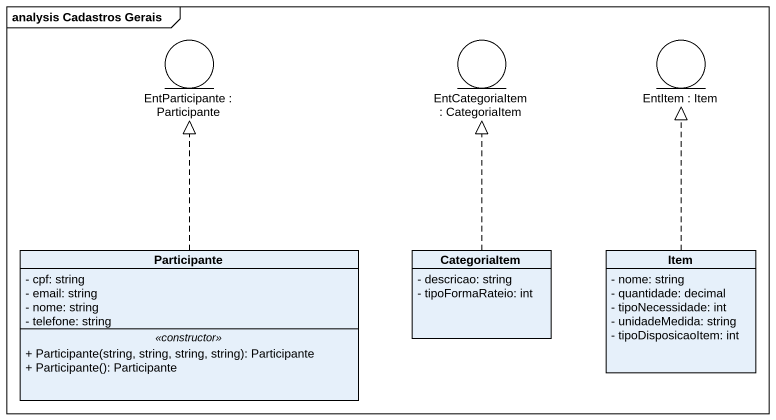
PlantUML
@startuml
mainframe analysis Cadastros Gerais
allowmixing
hide circle
hide empty members
skinparam classAttributeIconSize 0
entity "EntParticipante : Participante" as EntParticipante
entity "EntCategoriaItem : CategoriaItem" as EntCategoriaItem
entity "EntItem : Item" as EntItem
class Participante {
  - cpf: string
  - email: string
  - nome: string
  - telefone: string
  .. <<constructor>> ..
  + Participante(string, string, string, string): Participante
  + Participante(): Participante
}
class CategoriaItem {
  - descricao: string
  - tipoFormaRateio: int
}
class Item {
  - nome: string
  - quantidade: decimal
  - tipoNecessidade: int
  - unidadeMedida: string
  - tipoDisposicaoItem: int
}
Participante .up.|> EntParticipante
CategoriaItem .up.|> EntCategoriaItem
Item .up.|> EntItem
@enduml
